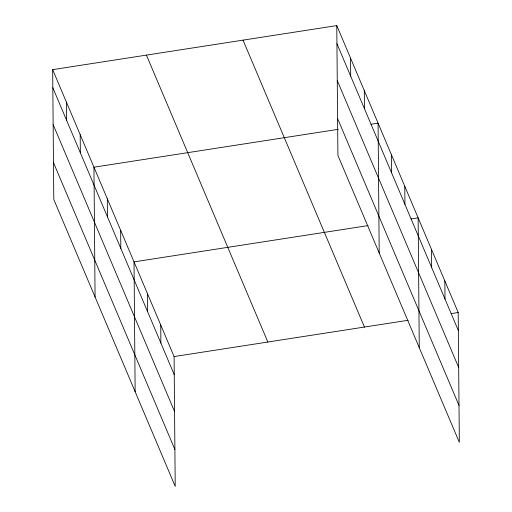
<?xml version="1.0" encoding="UTF-8"?>
<svg xmlns="http://www.w3.org/2000/svg" width="512" height="512" viewBox="0 0 512 512"><rect width="100%" height="100%" fill="white"/><g stroke="black" fill="none" stroke-linecap="round" stroke-linejoin="round"><path stroke-width="0.77" d="M52.666 69.645L174.086 356.563L175.219 486.4L53.798 199.482L52.666 69.645L336.781 25.6L458.202 312.518L459.334 442.355L337.914 155.437L336.781 25.6M338.221 129.331L93.946 167.2L95.078 297.037M371.034 124.243L378.067 123.155L379.2 252.986M368.128 225.587L134.016 261.882L135.149 391.718M411.104 218.925L418.138 217.837L419.27 347.674M174.086 356.563L408.198 320.269M451.174 313.606L458.202 312.518M336.941 43.693L458.362 330.611M337.261 80.57L458.682 367.488M337.594 118.56L459.014 405.478M243.021 40.134L364.442 327.053M146.426 55.11L267.846 342.029M52.819 87.738L174.24 374.656M53.146 124.614L174.566 411.533M53.472 162.605L174.893 449.523M444.845 280.96L445.005 299.046M431.488 249.395L431.648 267.488M404.781 186.272L404.934 204.365M391.424 154.714L391.578 172.806M364.307 90.637L364.461 108.723M350.547 58.118L350.701 76.211M160.73 325.005L160.883 343.098M147.373 293.44L147.526 311.533M120.659 230.323L120.819 248.41M107.302 198.758L107.462 216.851M80.186 134.682L80.346 152.774M66.426 102.163L66.579 120.256"/></g></svg>
